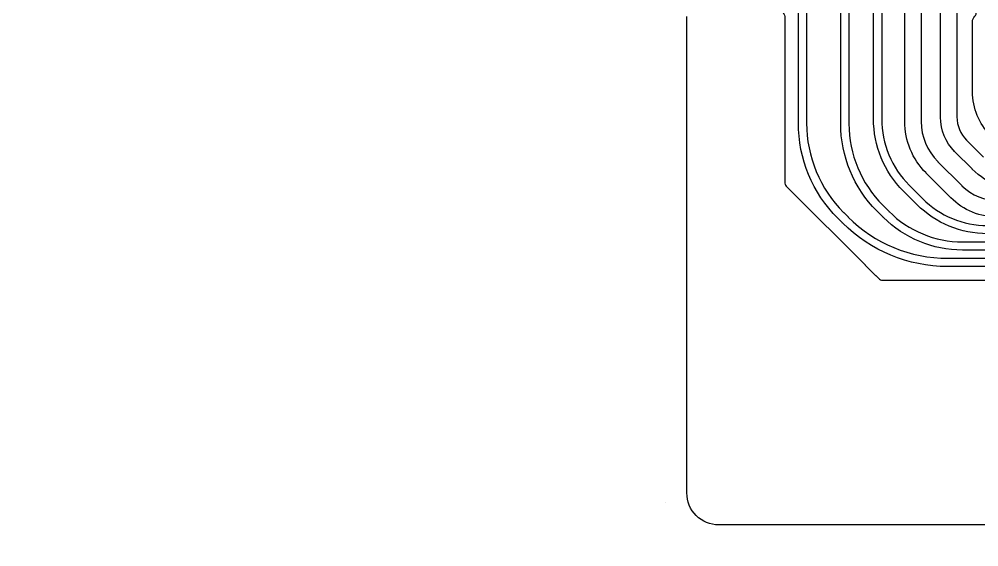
# Model space of a CAD drawing. Extents: x 3811 to 4077, y -444 to -307.
# Drawn here: x 3987.32 to 3996.24, y -397.37 to -392.47 of the extents above; entities that cross this region are included whole.
import ezdxf

# ---------------------------------------------------------------- set-up
doc = ezdxf.new("R2010")
doc.units = 0
doc.layers.add('gbr-dxf', color=7, linetype='Continuous')
doc.layers.add('gbr-outline-dxf', color=2, linetype='Continuous')

msp = doc.modelspace()

# ---------------------------------------------------------------- linework, layer by layer
at = {"layer": 'gbr-dxf', "linetype": 'Continuous'}
for points in [[(3996.3446, -393.5457, -0.19768), (3996.1778, -393.1404, -0.007691), (3996.1778, -393.1384), (3996.1778, -392.4914, -0.189007), (3996.1981, -392.4396, -0.010551), (3996.2002, -392.4375), (3996.2055, -392.4321, 0.168586), (3996.2108, -392.4201), (3996.2108, -390.1886, -0.009921), (3996.2108, -390.1859, 0.198805), (3994.448, -385.9329, -0.008527), (3994.4465, -385.9312), (3991.9084, -383.3931, -0.047409)], [(3991.7589, -383.5087), (3994.3264, -386.0762, -0.008541), (3994.328, -386.0778, -0.198904), (3996.0331, -390.1944, -0.009964), (3996.033, -390.1971), (3996.033, -393.371, -0.009957), (3996.0331, -393.3738, 0.198888), (3996.1228, -393.5904, -0.013799), (3996.1255, -393.5933), (3996.28, -393.7478, -0.008651)], [(3996.7069, -394.0779, -0.198008), (3996.1757, -393.8589, -0.009097), (3996.1739, -393.8572), (3996.0149, -393.6982, -0.015037), (3996.0119, -393.695, -0.19468), (3995.8807, -393.3768, -0.010745), (3995.8806, -393.3738), (3995.8806, -390.1964, -0.007697), (3995.8806, -390.1945, -0.011768), (3995.8807, -390.1911, 0.198646), (3994.2219, -386.1872, -0.008795), (3994.2202, -386.1856), (3991.6493, -383.6147, -0.041071)], [(3991.5087, -383.7362), (3994.0498, -386.2772, -0.013686), (3994.0527, -386.28, -0.198913), (3995.7011, -390.2594, -0.007684), (3995.7011, -390.2614), (3995.7011, -393.4162, -0.007344), (3995.701, -393.418, 0.198037), (3995.8555, -393.789, -0.008541), (3995.8571, -393.7907), (3996.0772, -394.0108, -0.01376), (3996.0801, -394.0135, 0.19883), (3996.4194, -394.154, -0.007665)], [(3996.4173, -394.3064, -0.196204), (3995.9754, -394.1243, -0.01471), (3995.9722, -394.1214), (3995.7477, -393.8968, -0.009258), (3995.746, -393.895, -0.197955), (3995.5486, -393.4162, -0.007691), (3995.5487, -393.4142), (3995.5487, -390.2595, -0.007639), (3995.5487, -390.2575, 0.198631), (3993.9477, -386.3906, -0.013852), (3993.9448, -386.3878), (3991.3972, -383.8402, -0.041025)], [(3991.3235, -384.0691), (3993.8351, -386.5808, -0.019676), (3993.8373, -386.5828, -0.198904), (3995.3346, -390.1977, -0.01087), (3995.3345, -390.1991), (3995.3345, -393.3908, -0.010722), (3995.3345, -393.3921, 0.198521), (3995.5908, -394.0095, -0.012506), (3995.592, -394.0107), (3995.7125, -394.1312, -0.019717), (3995.7146, -394.1332, 0.198972), (3996.3165, -394.3826, -0.010857)], [(3996.3151, -394.4588, -0.197764), (3995.6627, -394.1891, -0.01972), (3995.6606, -394.1871), (3995.5369, -394.0634, -0.012236), (3995.5358, -394.0623, -0.198468), (3995.2583, -393.3908, -0.01087), (3995.2583, -393.3894), (3995.2583, -390.1977, -0.010844), (3995.2584, -390.1964, 0.19869), (3993.7854, -386.6386, -0.019288), (3993.7833, -386.6367), (3991.2677, -384.1211, -0.042856)], [(3991.1243, -384.3089), (3993.665, -386.8495, -0.01212), (3993.6661, -386.8507, -0.198692), (3995.0297, -390.1417, -0.016823), (3995.0298, -390.1441), (3995.0298, -390.1441, -0.01087), (3995.0297, -390.1455), (3995.0297, -393.4355, -0.010757), (3995.0297, -393.4368, 0.198637), (3995.3439, -394.1939, -0.012534), (3995.3451, -394.1951), (3995.4, -394.2501, -0.019705), (3995.4021, -394.252, 0.198958), (3996.0851, -394.535, -0.01087), (3996.0865, -394.535), (3997.8888, -394.535, -0.014192)], [(3997.8868, -394.6112), (3996.0851, -394.6112, -0.011022), (3996.0837, -394.6112, -0.197884), (3995.3503, -394.3079, -0.019695), (3995.3482, -394.306), (3995.29, -394.2478, -0.012167), (3995.2889, -394.2467, -0.198591), (3994.9535, -393.4355, -0.01087), (3994.9535, -393.4341), (3994.9535, -390.1461, -0.014135), (3994.9535, -390.1441, 0.19892), (3993.6111, -386.9034, -0.012506), (3993.6099, -386.9022), (3991.0686, -384.3609, -0.042133)], [(3990.8424, -384.478), (3993.4788, -387.1145, -0.019676), (3993.4809, -387.1164, -0.198902), (3994.6363, -389.9059, -0.01087), (3994.6363, -389.9072), (3994.6363, -393.4304, -0.010769), (3994.6363, -393.4318, 0.19862), (3994.9807, -394.262, -0.012055), (3994.9818, -394.2632), (3995.0216, -394.303, -0.019359), (3995.0237, -394.3049, 0.198916), (3995.9472, -394.6874, -0.01087), (3995.9486, -394.6874), (3997.7013, -394.6874, -0.014524)], [(3997.6993, -394.7636), (3995.9472, -394.7636, -0.010979), (3995.9458, -394.7636, -0.198101), (3994.9719, -394.3608, -0.019968), (3994.9697, -394.3588), (3994.9268, -394.3159, -0.012668), (3994.9256, -394.3147, -0.198561), (3994.5601, -393.4304, -0.01087), (3994.5601, -393.429), (3994.5601, -389.9059, -0.010831), (3994.5601, -389.9045, 0.198623), (3993.429, -387.1723, -0.019306), (3993.4269, -387.1704), (3990.7866, -384.53, -0.042015)], [(3994.4075, -390.166), (3994.4075, -392.3209, -0.01546), (3994.4074, -392.3223, -0.150288), (3994.3936, -392.3644, -0.040249), (3994.3922, -392.367, 0.461082), (3994.4004, -392.3958, -0.041786), (3994.4031, -392.3973, -0.296678), (3994.4329, -392.443), (3994.4329, -393.9811, 0.199755), (3994.4476, -394.0165), (3994.4758, -394.0445, 0.012288), (3994.4811, -394.0504), (3995.1801, -394.7491), (3995.1801, -394.7492, 0.017783), (3995.1809, -394.7502), (3995.2733, -394.8426, 0.0128), (3995.2794, -394.8482), (3995.3072, -394.8761, 0.199709), (3995.3427, -394.8909), (3995.3823, -394.8909, 0.012588), (3995.3904, -394.8911), (3997.3882, -394.8911, -0.128276)], [(3998.8207, -397.1632), (3993.8207, -397.1632, -0.414221), (3993.5241, -396.8665), (3993.5241, -392.443, -0.297836)]]:
    msp.add_lwpolyline(points, format="xyb", dxfattribs=at)
at = {"layer": 'gbr-outline-dxf', "linetype": 'Continuous', "const_width": 0.000025}
msp.add_lwpolyline([(4007.3211, -395.4902), (4007.3211, -388.1086, 0.211094), (4007.1577, -387.7389), (4001.4844, -382.5726, -0.211095), (4001.3211, -382.2029), (4001.3211, -374.2998, 0.414217), (4000.8211, -373.7998), (3987.8211, -373.7998, 0.414217), (3987.3211, -374.2998), (3987.3211, -382.2029, 0.211094), (3987.4844, -382.5726), (3993.1577, -387.7389, -0.211095), (3993.3211, -388.1086), (3993.3211, -396.8664, 0.414217), (3993.8211, -397.3664), (3998.8211, -397.3664, 0.414217), (3999.3211, -396.8664), (3999.3211, -396.4902, -0.414217), (3999.8211, -395.9902), (4006.8211, -395.9902, 0.414217)], format="xyb", close=True, dxfattribs=at)

doc.saveas('drawing.dxf')
